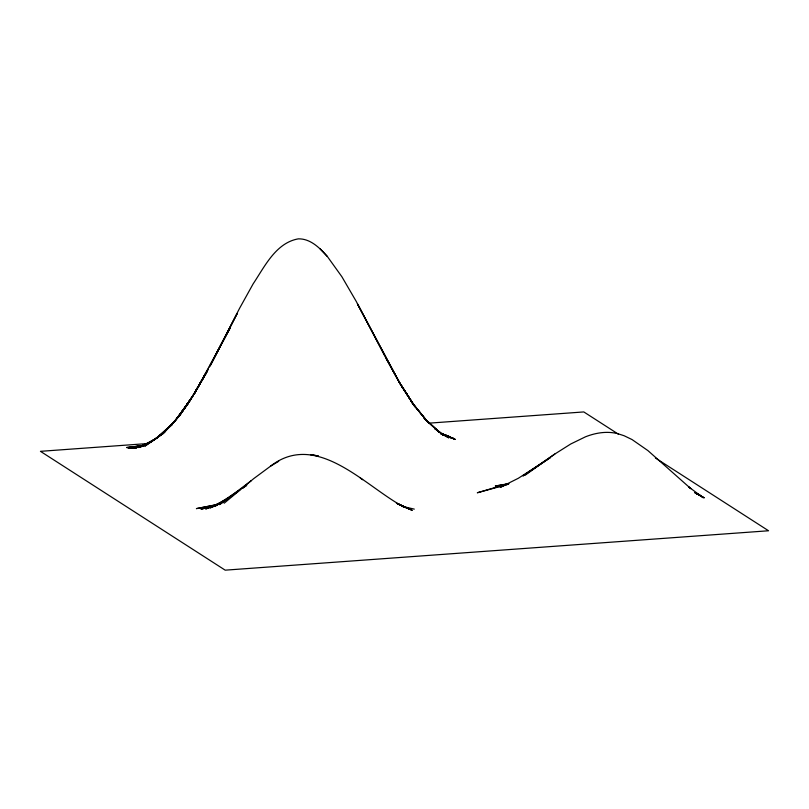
<?xml version="1.0" encoding="UTF-8"?>
<svg xmlns="http://www.w3.org/2000/svg" width="809" height="809" viewBox="0 0 809 809"><rect width="100%" height="100%" fill="white"/><g stroke="black" fill="none" stroke-linecap="round" stroke-linejoin="round"><path stroke-width="1.21" d="M192.845 395.874L178.647 416.777L192.259 396.814L207.043 371.493L193.422 394.984L179.224 416.22L193.422 394.984L207.62 370.249L193.998 394.145L208.206 369.076L194.575 393.356L230.11 328.009L209.359 366.952L237.199 313.528L210.522 365.152L239.525 308.401L253.146 283.858C264.614 266.687 275.818 242.811 298.309 238.857C310.575 238.554 319.98 248.161 327.463 256.635L341.873 276.718L356.284 301.484L384.508 355.505M206.467 372.797L192.259 396.814L178.061 417.353L191.682 397.795L177.484 417.97L163.297 433.675M177.484 417.97L191.106 398.817L174.592 421.408L160.981 435.06L175.745 419.972L187.85 404.096M187.89 404.035L174.592 421.408L159.828 435.839L145.074 446.012L159.828 435.839L173.429 422.925L154.812 439.459M224.154 503.228L253.672 478.655L269.589 466.894C315.156 430.317 362.857 483.853 401.011 505.403L398.695 504.149L412.266 510.398L396.39 503.158L409.961 509.245L397.482 503.876M165.097 431.521L156.359 438.326L142.758 446.517L158.665 436.638L172.277 424.503L156.359 438.326L140.442 447.043L154.044 440.035L164.985 431.581M251.356 480.607L219.532 504.634L238.665 491.043M525.324 475.075L554.832 454.031L570.75 443.989L585.494 436.799C595.161 433.007 605.86 431.106 616.134 433.3M242.7 488.181L246.725 485.319L242.619 488.029M554.832 454.031L523.008 475.955L550.201 457.712L518.377 478.25L500.164 487.372L508.001 483.903M240.566 489.384L214.901 506.323L225.782 500.002M278.701 461.302L270.742 466.055M227.825 498.314L210.269 507.9L220.473 503.269M154.044 440.035L138.137 447.529L151.728 441.674L135.821 447.923L147.147 443.969L134.668 448.075L147.117 444.202L133.505 448.176L144.831 445.071L128.884 448.034L142.475 445.789M221.555 502.258L205.648 508.962L213.94 506.373M507.951 483.762L477.32 492.772L504.503 485.309M217.54 504.705L201.026 509.205L217.57 505.008M508.376 483.924L499.871 486.189L507.283 484.601M144.831 445.031L132.352 448.237L142.546 445.789L127.731 447.832L144.973 445.223M142.253 445.789L131.2 448.237L142.313 445.921M218.42 504.25L196.405 508.618L217.399 504.644M508.699 483.63L495.25 486.037L508.831 483.863M145.044 445.274L126.578 447.539L142.627 445.678M147.986 443.534L40.45 451.331L225.195 570.163L768.55 530.765L655.391 457.975M428.719 423.178L583.805 411.933L618.45 434.211M441.451 433.857L443.898 434.382L441.633 433.867M401.851 506.272L414.299 509.124M442.604 434.251L445.051 434.827L441.663 433.998M441.704 434.2L447.367 435.758L441.714 434.16L454.294 438.872L441.856 434.17L448.803 437.881L434.666 428.598L435.242 428.982M403.024 506.656L407.645 508.244M617.297 433.523L624.083 435.727L632.021 439.55L647.898 450.583L690.886 488.707L688.58 486.826L703.294 497.727L697.52 494.016L704.305 497.848L695.052 492.721M442.574 434.494L450.835 437.244L441.785 434.2M441.977 434.291L453.718 438.589L440.743 433.786M442.381 434.393L455.447 439.459M440.723 433.745L454.87 439.166M696.549 493.601L698.531 494.602L696.6 493.601M695.72 493.156L699.694 495.219L695.811 493.166M694.891 492.681L700.847 495.856L695.032 492.711M360.308 478.038L362.614 479.697M435.818 429.387L439.853 432.714L423.987 418.031L438.124 431.177M425.14 419.133L439.277 432.188M424.563 418.566L438.7 431.672M327.17 256.291L320.101 248.859M425.716 419.719L428.032 422.338L412.165 402.811L426.869 420.983L413.318 404.328L399.201 382.141L357.436 303.779M427.455 421.651L413.318 404.328L399.201 382.141L385.084 356.496M358.013 305.104L399.777 383.082L415.047 406.876L400.93 385.124M414.471 405.987L400.354 384.083L386.237 358.711M399.777 383.082L413.895 405.147M190.519 399.879L176.908 418.607L162.144 434.342L175.745 419.972L190.519 399.879M317.29 455.831L310.504 454.567L318.443 456.064L317.29 455.831M446.214 435.293L441.674 434.13L446.214 435.293M449.096 436.486L442.017 434.312L450.249 436.991L442.331 434.393L449.096 436.486"/></g></svg>
